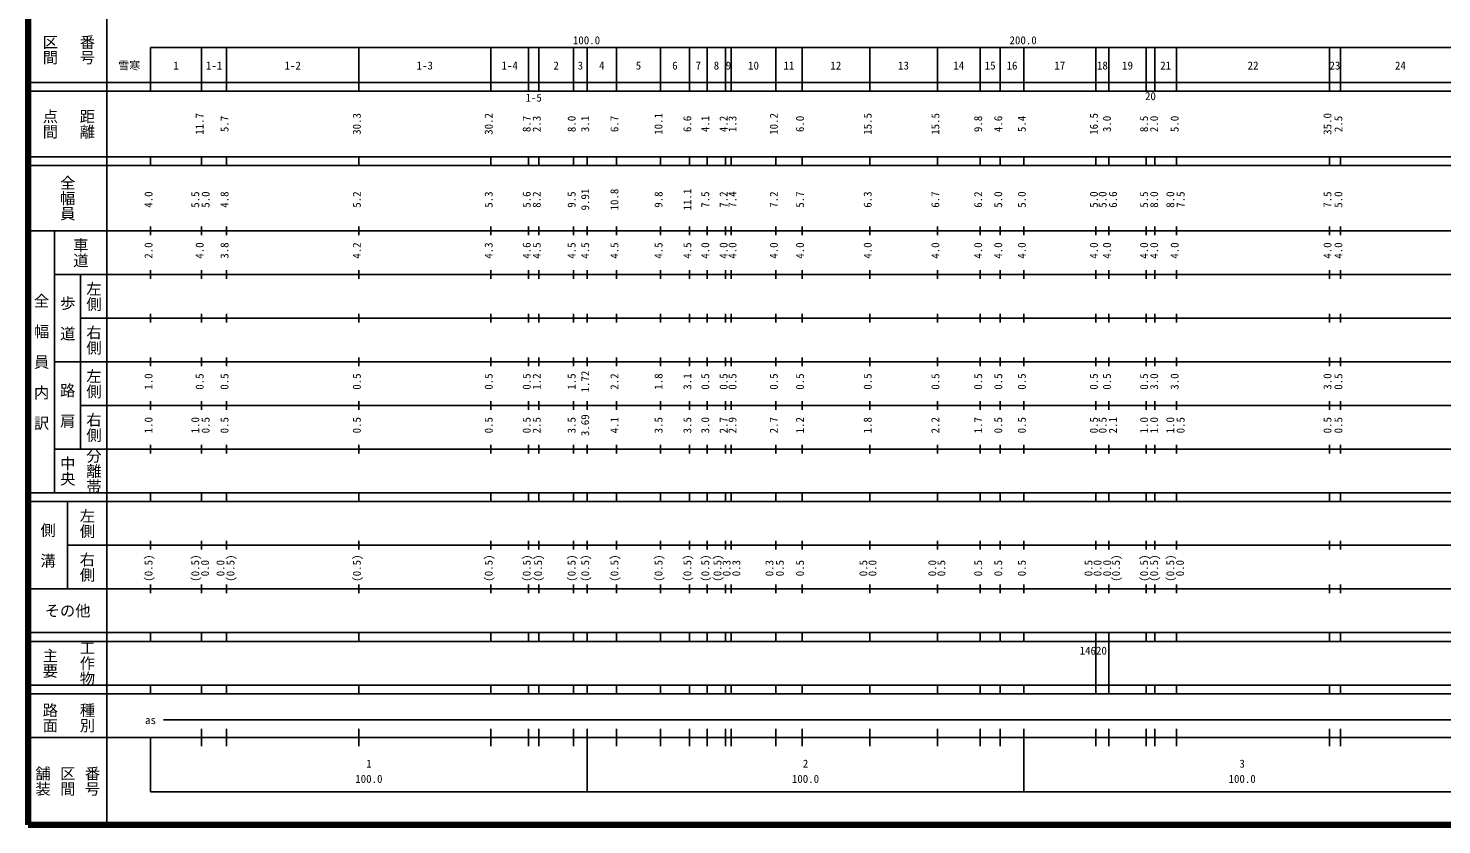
# Model space of a CAD drawing. Units: millimetres on the paper. Extents: x 40 to 680, y 20 to 380.
# Drawn here: x 40 to 363.7, y 20 to 202.4 of the extents above; entities that cross this region are included whole.
import ezdxf
from ezdxf.enums import TextEntityAlignment as Align

# ---------------------------------------------------------------- set-up
doc = ezdxf.new("R2010")
doc.units = ezdxf.units.MM
doc.layers.add('M-TTL', color=2, linetype='Continuous', lineweight=140)
doc.layers.add('M-TTL-BAND', color=7, linetype='Continuous', lineweight=25)
doc.styles.add('@ＭＳ ゴシック', font='')
doc.styles.add('ＭＳ ゴシック', font='')
doc.styles.get('@ＭＳ ゴシック').set_extended_font_data('@MS Gothic')
doc.styles.get('ＭＳ ゴシック').set_extended_font_data('MS Gothic')

msp = doc.modelspace()

# ---------------------------------------------------------------- linework, layer by layer
at = {"layer": 'M-TTL'}
for p, q in [((40, 380), (40, 20)), ((40, 20), (680, 20))]:
    msp.add_line(p, q, dxfattribs=at)
at = {"layer": 'M-TTL-BAND'}
for p, q in [((58, 370), (58, 20)), ((68, 198), (579, 198)), ((68, 198), (68, 188)), ((79.7, 188), (79.7, 198)), ((85.4, 188), (85.4, 198)), ((115.7, 188), (115.7, 198)), ((145.9, 188), (145.9, 198)), ((154.6, 188), (154.6, 198)), ((156.9, 188), (156.9, 198)), ((164.9, 188), (164.9, 198)), ((168, 188), (168, 198)), ((174.7, 188), (174.7, 198)), ((184.8, 188), (184.8, 198)), ((191.4, 188), (191.4, 198)), ((195.5, 188), (195.5, 198)), ((199.7, 188), (199.7, 198)), ((201, 188), (201, 198)), ((211.2, 188), (211.2, 198)), ((217.2, 188), (217.2, 198)), ((232.7, 188), (232.7, 198)), ((248.2, 188), (248.2, 198)), ((258, 188), (258, 198)), ((262.6, 188), (262.6, 198)), ((268, 188), (268, 198)), ((284.5, 188), (284.5, 198)), ((287.5, 188), (287.5, 198)), ((296, 188), (296, 198)), ((298, 188), (298, 198)), ((303, 188), (303, 198)), ((338, 188), (338, 198)), ((340.5, 188), (340.5, 198)), ((40, 190), (579, 190)), ((40, 188), (579, 188)), ((40, 173), (579, 173)), ((68, 171), (68, 173)), ((79.7, 171), (79.7, 173)), ((85.4, 171), (85.4, 173)), ((115.7, 171), (115.7, 173)), ((145.9, 171), (145.9, 173)), ((154.6, 171), (154.6, 173)), ((156.9, 171), (156.9, 173)), ((164.9, 171), (164.9, 173)), ((168, 171), (168, 173)), ((174.7, 171), (174.7, 173)), ((184.8, 171), (184.8, 173)), ((191.4, 171), (191.4, 173)), ((195.5, 171), (195.5, 173)), ((199.7, 171), (199.7, 173)), ((201, 171), (201, 173)), ((211.2, 171), (211.2, 173)), ((217.2, 171), (217.2, 173)), ((232.7, 171), (232.7, 173)), ((248.2, 171), (248.2, 173)), ((258, 171), (258, 173)), ((262.6, 171), (262.6, 173)), ((268, 171), (268, 173)), ((284.5, 171), (284.5, 173)), ((287.5, 171), (287.5, 173)), ((296, 171), (296, 173)), ((298, 171), (298, 173)), ((303, 171), (303, 173)), ((338, 171), (338, 173)), ((340.5, 171), (340.5, 173)), ((40, 171), (579, 171)), ((40, 156), (579, 156)), ((46, 96), (46, 156)), ((68, 155), (68, 157)), ((79.7, 155), (79.7, 157)), ((85.4, 155), (85.4, 157)), ((115.7, 155), (115.7, 157)), ((145.9, 155), (145.9, 157)), ((154.6, 155), (154.6, 157)), ((156.9, 155), (156.9, 157)), ((164.9, 155), (164.9, 157)), ((168, 155), (168, 157)), ((174.7, 155), (174.7, 157)), ((184.8, 155), (184.8, 157)), ((191.4, 155), (191.4, 157)), ((195.5, 155), (195.5, 157)), ((199.7, 155), (199.7, 157)), ((201, 155), (201, 157)), ((211.2, 155), (211.2, 157)), ((217.2, 155), (217.2, 157)), ((232.7, 155), (232.7, 157)), ((248.2, 155), (248.2, 157)), ((258, 155), (258, 157)), ((262.6, 155), (262.6, 157)), ((268, 155), (268, 157)), ((284.5, 155), (284.5, 157)), ((287.5, 155), (287.5, 157)), ((296, 155), (296, 157)), ((298, 155), (298, 157)), ((303, 155), (303, 157)), ((338, 155), (338, 157)), ((340.5, 155), (340.5, 157)), ((46, 146), (579, 146)), ((52, 146), (52, 106)), ((68, 145), (68, 147)), ((79.7, 145), (79.7, 147)), ((85.4, 145), (85.4, 147)), ((115.7, 145), (115.7, 147)), ((145.9, 145), (145.9, 147)), ((154.6, 145), (154.6, 147)), ((156.9, 145), (156.9, 147)), ((164.9, 145), (164.9, 147)), ((168, 145), (168, 147)), ((174.7, 145), (174.7, 147)), ((184.8, 145), (184.8, 147)), ((191.4, 145), (191.4, 147)), ((195.5, 145), (195.5, 147)), ((199.7, 145), (199.7, 147)), ((201, 145), (201, 147)), ((211.2, 145), (211.2, 147)), ((217.2, 145), (217.2, 147)), ((232.7, 145), (232.7, 147)), ((248.2, 145), (248.2, 147)), ((258, 145), (258, 147)), ((262.6, 145), (262.6, 147)), ((268, 145), (268, 147)), ((284.5, 145), (284.5, 147)), ((287.5, 145), (287.5, 147)), ((296, 145), (296, 147)), ((298, 145), (298, 147)), ((303, 145), (303, 147)), ((338, 145), (338, 147)), ((340.5, 145), (340.5, 147)), ((52, 136), (579, 136)), ((68, 135), (68, 137)), ((79.7, 135), (79.7, 137)), ((85.4, 135), (85.4, 137)), ((115.7, 135), (115.7, 137)), ((145.9, 135), (145.9, 137)), ((154.6, 135), (154.6, 137)), ((156.9, 135), (156.9, 137)), ((164.9, 135), (164.9, 137)), ((168, 135), (168, 137)), ((174.7, 135), (174.7, 137)), ((184.8, 135), (184.8, 137)), ((191.4, 135), (191.4, 137)), ((195.5, 135), (195.5, 137)), ((199.7, 135), (199.7, 137)), ((201, 135), (201, 137)), ((211.2, 135), (211.2, 137)), ((217.2, 135), (217.2, 137)), ((232.7, 135), (232.7, 137)), ((248.2, 135), (248.2, 137)), ((258, 135), (258, 137)), ((262.6, 135), (262.6, 137)), ((268, 135), (268, 137)), ((284.5, 135), (284.5, 137)), ((287.5, 135), (287.5, 137)), ((296, 135), (296, 137)), ((298, 135), (298, 137)), ((303, 135), (303, 137)), ((338, 135), (338, 137)), ((340.5, 135), (340.5, 137)), ((68, 125), (68, 127)), ((79.7, 125), (79.7, 127)), ((85.4, 125), (85.4, 127)), ((115.7, 125), (115.7, 127)), ((145.9, 125), (145.9, 127)), ((154.6, 125), (154.6, 127)), ((156.9, 125), (156.9, 127)), ((164.9, 125), (164.9, 127)), ((168, 125), (168, 127)), ((174.7, 125), (174.7, 127)), ((184.8, 125), (184.8, 127)), ((191.4, 125), (191.4, 127)), ((195.5, 125), (195.5, 127)), ((199.7, 125), (199.7, 127)), ((201, 125), (201, 127)), ((211.2, 125), (211.2, 127)), ((217.2, 125), (217.2, 127)), ((232.7, 125), (232.7, 127)), ((248.2, 125), (248.2, 127)), ((258, 125), (258, 127)), ((262.6, 125), (262.6, 127)), ((268, 125), (268, 127)), ((284.5, 125), (284.5, 127)), ((287.5, 125), (287.5, 127)), ((296, 125), (296, 127)), ((298, 125), (298, 127)), ((303, 125), (303, 127)), ((338, 125), (338, 127)), ((340.5, 125), (340.5, 127)), ((46, 126), (579, 126)), ((68, 115), (68, 117)), ((79.7, 115), (79.7, 117)), ((85.4, 115), (85.4, 117)), ((115.7, 115), (115.7, 117)), ((145.9, 115), (145.9, 117)), ((154.6, 115), (154.6, 117)), ((156.9, 115), (156.9, 117)), ((164.9, 115), (164.9, 117)), ((168, 115), (168, 117)), ((174.7, 115), (174.7, 117)), ((184.8, 115), (184.8, 117)), ((191.4, 115), (191.4, 117)), ((195.5, 115), (195.5, 117)), ((199.7, 115), (199.7, 117)), ((201, 115), (201, 117)), ((211.2, 115), (211.2, 117)), ((217.2, 115), (217.2, 117)), ((232.7, 115), (232.7, 117)), ((248.2, 115), (248.2, 117)), ((258, 115), (258, 117)), ((262.6, 115), (262.6, 117)), ((268, 115), (268, 117)), ((284.5, 115), (284.5, 117)), ((287.5, 115), (287.5, 117)), ((296, 115), (296, 117)), ((298, 115), (298, 117)), ((303, 115), (303, 117)), ((338, 115), (338, 117)), ((340.5, 115), (340.5, 117)), ((52, 116), (579, 116)), ((68, 105), (68, 107)), ((79.7, 105), (79.7, 107)), ((85.4, 105), (85.4, 107)), ((115.7, 105), (115.7, 107)), ((145.9, 105), (145.9, 107)), ((154.6, 105), (154.6, 107)), ((156.9, 105), (156.9, 107)), ((164.9, 105), (164.9, 107)), ((168, 105), (168, 107)), ((174.7, 105), (174.7, 107)), ((184.8, 105), (184.8, 107)), ((191.4, 105), (191.4, 107)), ((195.5, 105), (195.5, 107)), ((199.7, 105), (199.7, 107)), ((201, 105), (201, 107)), ((211.2, 105), (211.2, 107)), ((217.2, 105), (217.2, 107)), ((232.7, 105), (232.7, 107)), ((248.2, 105), (248.2, 107)), ((258, 105), (258, 107)), ((262.6, 105), (262.6, 107)), ((268, 105), (268, 107)), ((284.5, 105), (284.5, 107)), ((287.5, 105), (287.5, 107)), ((296, 105), (296, 107)), ((298, 105), (298, 107)), ((303, 105), (303, 107)), ((338, 105), (338, 107)), ((340.5, 105), (340.5, 107)), ((46, 106), (579, 106)), ((40, 96), (579, 96)), ((40, 94), (579, 94)), ((49, 94), (49, 74)), ((68, 94), (68, 96)), ((79.7, 94), (79.7, 96)), ((85.4, 94), (85.4, 96)), ((115.7, 94), (115.7, 96)), ((145.9, 94), (145.9, 96)), ((154.6, 94), (154.6, 96)), ((156.9, 94), (156.9, 96)), ((164.9, 94), (164.9, 96)), ((168, 94), (168, 96)), ((174.7, 94), (174.7, 96)), ((184.8, 94), (184.8, 96)), ((191.4, 94), (191.4, 96)), ((195.5, 94), (195.5, 96)), ((199.7, 94), (199.7, 96)), ((201, 94), (201, 96)), ((211.2, 94), (211.2, 96)), ((217.2, 94), (217.2, 96)), ((232.7, 94), (232.7, 96)), ((248.2, 94), (248.2, 96)), ((258, 94), (258, 96)), ((262.6, 94), (262.6, 96)), ((268, 94), (268, 96)), ((284.5, 94), (284.5, 96)), ((287.5, 94), (287.5, 96)), ((296, 94), (296, 96)), ((298, 94), (298, 96)), ((303, 94), (303, 96)), ((338, 94), (338, 96)), ((340.5, 94), (340.5, 96)), ((68, 83), (68, 85)), ((79.7, 83), (79.7, 85)), ((85.4, 83), (85.4, 85)), ((115.7, 83), (115.7, 85)), ((145.9, 83), (145.9, 85)), ((154.6, 83), (154.6, 85)), ((156.9, 83), (156.9, 85)), ((164.9, 83), (164.9, 85)), ((168, 83), (168, 85)), ((174.7, 83), (174.7, 85)), ((184.8, 83), (184.8, 85)), ((191.4, 83), (191.4, 85)), ((195.5, 83), (195.5, 85)), ((199.7, 83), (199.7, 85)), ((201, 83), (201, 85)), ((211.2, 83), (211.2, 85)), ((217.2, 83), (217.2, 85)), ((232.7, 83), (232.7, 85)), ((248.2, 83), (248.2, 85)), ((258, 83), (258, 85)), ((262.6, 83), (262.6, 85)), ((268, 83), (268, 85)), ((284.5, 83), (284.5, 85)), ((287.5, 83), (287.5, 85)), ((296, 83), (296, 85)), ((298, 83), (298, 85)), ((303, 83), (303, 85)), ((338, 83), (338, 85)), ((340.5, 83), (340.5, 85)), ((49, 84), (579, 84)), ((68, 73), (68, 75)), ((79.7, 73), (79.7, 75)), ((85.4, 73), (85.4, 75)), ((115.7, 73), (115.7, 75)), ((145.9, 73), (145.9, 75)), ((154.6, 73), (154.6, 75)), ((156.9, 73), (156.9, 75)), ((164.9, 73), (164.9, 75)), ((168, 73), (168, 75)), ((174.7, 73), (174.7, 75)), ((184.8, 73), (184.8, 75)), ((191.4, 73), (191.4, 75)), ((195.5, 73), (195.5, 75)), ((199.7, 73), (199.7, 75)), ((201, 73), (201, 75)), ((211.2, 73), (211.2, 75)), ((217.2, 73), (217.2, 75)), ((232.7, 73), (232.7, 75)), ((248.2, 73), (248.2, 75)), ((258, 73), (258, 75)), ((262.6, 73), (262.6, 75)), ((268, 73), (268, 75)), ((284.5, 73), (284.5, 75)), ((287.5, 73), (287.5, 75)), ((296, 73), (296, 75)), ((298, 73), (298, 75)), ((303, 73), (303, 75)), ((338, 73), (338, 75)), ((340.5, 73), (340.5, 75)), ((40, 74), (579, 74)), ((40, 64), (579, 64)), ((40, 62), (579, 62)), ((68, 62), (68, 64)), ((79.7, 62), (79.7, 64)), ((85.4, 62), (85.4, 64)), ((115.7, 62), (115.7, 64)), ((145.9, 62), (145.9, 64)), ((154.6, 62), (154.6, 64)), ((156.9, 62), (156.9, 64)), ((164.9, 62), (164.9, 64)), ((168, 62), (168, 64)), ((174.7, 62), (174.7, 64)), ((184.8, 62), (184.8, 64)), ((191.4, 62), (191.4, 64)), ((195.5, 62), (195.5, 64)), ((199.7, 62), (199.7, 64)), ((201, 62), (201, 64)), ((211.2, 62), (211.2, 64)), ((217.2, 62), (217.2, 64)), ((232.7, 62), (232.7, 64)), ((248.2, 62), (248.2, 64)), ((258, 62), (258, 64)), ((262.6, 62), (262.6, 64)), ((268, 62), (268, 64)), ((284.5, 62), (284.5, 64)), ((284.5, 52), (284.5, 62)), ((287.5, 62), (287.5, 64)), ((287.5, 52), (287.5, 62)), ((296, 62), (296, 64)), ((298, 62), (298, 64)), ((303, 62), (303, 64)), ((338, 62), (338, 64)), ((340.5, 62), (340.5, 64)), ((40, 52), (579, 52)), ((68, 50), (68, 52)), ((79.7, 50), (79.7, 52)), ((85.4, 50), (85.4, 52)), ((115.7, 50), (115.7, 52)), ((145.9, 50), (145.9, 52)), ((154.6, 50), (154.6, 52)), ((156.9, 50), (156.9, 52)), ((164.9, 50), (164.9, 52)), ((168, 50), (168, 52)), ((174.7, 50), (174.7, 52)), ((184.8, 50), (184.8, 52)), ((191.4, 50), (191.4, 52)), ((195.5, 50), (195.5, 52)), ((199.7, 50), (199.7, 52)), ((201, 50), (201, 52)), ((211.2, 50), (211.2, 52)), ((217.2, 50), (217.2, 52)), ((232.7, 50), (232.7, 52)), ((248.2, 50), (248.2, 52)), ((258, 50), (258, 52)), ((262.6, 50), (262.6, 52)), ((268, 50), (268, 52)), ((284.5, 50), (284.5, 52)), ((287.5, 50), (287.5, 52)), ((296, 50), (296, 52)), ((298, 50), (298, 52)), ((303, 50), (303, 52)), ((338, 50), (338, 52)), ((340.5, 50), (340.5, 52)), ((40, 50), (579, 50)), ((71, 44), (563.3, 44)), ((40, 40), (579, 40)), ((68, 40), (68, 27.5)), ((79.7, 38), (79.7, 42)), ((85.4, 38), (85.4, 42)), ((115.7, 38), (115.7, 42)), ((145.9, 38), (145.9, 42)), ((154.6, 38), (154.6, 42)), ((156.9, 38), (156.9, 42)), ((164.9, 38), (164.9, 42)), ((168, 27.5), (168, 42)), ((174.7, 38), (174.7, 42)), ((184.8, 38), (184.8, 42)), ((191.4, 38), (191.4, 42)), ((195.5, 38), (195.5, 42)), ((199.7, 38), (199.7, 42)), ((201, 38), (201, 42)), ((211.2, 38), (211.2, 42)), ((217.2, 38), (217.2, 42)), ((232.7, 38), (232.7, 42)), ((248.2, 38), (248.2, 42)), ((258, 38), (258, 42)), ((262.6, 38), (262.6, 42)), ((268, 27.5), (268, 42)), ((284.5, 38), (284.5, 42)), ((287.5, 38), (287.5, 42)), ((296, 38), (296, 42)), ((298, 38), (298, 42)), ((303, 38), (303, 42)), ((338, 38), (338, 42)), ((340.5, 38), (340.5, 42)), ((68, 27.5), (579, 27.5))]:
    msp.add_line(p, q, dxfattribs=at)

# ---------------------------------------------------------------- texts
at = {"layer": 'M-TTL-BAND', "style": '@ＭＳ ゴシック'}
for s, p in [('番号', (53.5, 197.5)), ('区間', (45, 197.5)), ('点間', (45, 180.5)), ('距離', (53.5, 180.5)), ('全幅員', (49, 163.5)), ('車道', (52, 151)), ('左側', (55, 141)), ('全\u3000幅\u3000員\u3000内\u3000訳', (43, 126)), ('歩\u3000道', (49, 136)), ('右側', (55, 131)), ('左側', (55, 121)), ('路\u3000肩', (49, 116)), ('右側', (55, 111)), ('中央', (49, 101)), ('分離帯', (55, 101)), ('左側', (53.5, 89)), ('側\u3000溝', (44.5, 84)), ('右側', (53.5, 79)), ('工作物', (53.5, 57)), ('主要', (45, 57)), ('路面', (45, 44.5)), ('種別', (53.5, 44.5)), ('舗装', (43.333, 30)), ('区間', (49, 30)), ('番号', (54.667, 30))]:
    msp.add_text(s, height=2.566, rotation=270, dxfattribs=at).set_placement(p, align=Align.MIDDLE_CENTER)
at = {"layer": 'M-TTL-BAND', "style": 'ＭＳ ゴシック'}
for s, p in [('100.0', (167.844, 198.195)), ('200.0', (267.844, 198.195)), ('雪寒', (63.122, 192.405)), ('1', (73.85, 192.405)), ('1-1', (82.55, 192.405)), ('1-2', (100.55, 192.405)), ('1-3', (130.8, 192.405)), ('1-4', (150.25, 192.405)), ('2', (160.9, 192.405)), ('3', (166.45, 192.405)), ('4', (171.35, 192.405)), ('5', (179.75, 192.405)), ('6', (188.1, 192.405)), ('7', (193.45, 192.405)), ('8', (197.6, 192.405)), ('9', (200.35, 192.405)), ('10', (206.1, 192.405)), ('11', (214.2, 192.405)), ('12', (224.95, 192.405)), ('13', (240.45, 192.405)), ('14', (253.1, 192.405)), ('15', (260.3, 192.405)), ('16', (265.3, 192.405)), ('17', (276.25, 192.405)), ('18', (286, 192.405)), ('19', (291.75, 192.405)), ('21', (300.5, 192.405)), ('22', (320.5, 192.405)), ('23', (339.25, 192.405)), ('24', (354.25, 192.405)), ('20', (297, 185.395)), ('1-5', (155.75, 185.04)), ('as', (68, 42.5)), ('1', (118, 32.523)), ('2', (218, 32.523)), ('3', (318, 32.523)), ('100.0', (118, 29.033)), ('100.0', (218, 29.033)), ('100.0', (318, 29.033))]:
    msp.add_text(s, height=1.833, dxfattribs=at).set_placement(p, align=Align.BOTTOM_CENTER)
for s, p in [('11.7', (80.7, 180.5)), ('5.7', (86.4, 180.5)), ('30.3', (116.7, 180.5)), ('30.2', (146.9, 180.5)), ('8.7', (155.6, 180.5)), ('2.3', (157.9, 180.5)), ('8.0', (165.9, 180.5)), ('3.1', (169, 180.5)), ('6.7', (175.7, 180.5)), ('10.1', (185.8, 180.5)), ('6.6', (192.4, 180.5)), ('4.1', (196.5, 180.5)), ('4.2', (200.7, 180.5)), ('1.3', (202.731, 180.5)), ('10.2', (212.2, 180.5)), ('6.0', (218.2, 180.5)), ('15.5', (233.7, 180.5)), ('15.5', (249.2, 180.5)), ('9.8', (259, 180.5)), ('4.6', (263.6, 180.5)), ('5.4', (269, 180.5)), ('16.5', (285.5, 180.5)), ('3.0', (288.5, 180.5)), ('8.5', (297, 180.5)), ('2.0', (299.297, 180.5)), ('5.0', (304, 180.5)), ('35.0', (339, 180.5)), ('2.5', (341.5, 180.5)), ('9.91', (169, 163.174)), ('10.8', (175.7, 163.174)), ('11.1', (192.4, 163.174)), ('4.0', (69, 163.174)), ('5.5', (79.7, 163.174)), ('5.0', (82.07, 163.174)), ('4.8', (86.4, 163.174)), ('5.2', (116.7, 163.174)), ('5.3', (146.9, 163.174)), ('5.6', (155.6, 163.174)), ('8.2', (157.9, 163.174)), ('9.5', (165.9, 163.174)), ('9.8', (185.8, 163.174)), ('7.5', (196.5, 163.174)), ('7.2', (200.7, 163.174)), ('7.4', (202.731, 163.174)), ('7.2', (212.2, 163.174)), ('5.7', (218.2, 163.174)), ('6.3', (233.7, 163.174)), ('6.7', (249.2, 163.174)), ('6.2', (259, 163.174)), ('5.0', (263.6, 163.174)), ('5.0', (269, 163.174)), ('5.0', (285.5, 163.174)), ('5.0', (287.5, 163.174)), ('6.6', (289.87, 163.174)), ('5.5', (297, 163.174)), ('8.0', (299.297, 163.174)), ('8.0', (303, 163.174)), ('7.5', (305.37, 163.174)), ('7.5', (339, 163.174)), ('5.0', (341.5, 163.174)), ('2.0', (69, 151.5)), ('4.0', (80.7, 151.5)), ('3.8', (86.4, 151.5)), ('4.2', (116.7, 151.5)), ('4.3', (146.9, 151.5)), ('4.6', (155.6, 151.5)), ('4.5', (157.9, 151.5)), ('4.5', (165.9, 151.5)), ('4.5', (169, 151.5)), ('4.5', (175.7, 151.5)), ('4.5', (185.8, 151.5)), ('4.5', (192.4, 151.5)), ('4.0', (196.5, 151.5)), ('4.0', (200.7, 151.5)), ('4.0', (202.731, 151.5)), ('4.0', (212.2, 151.5)), ('4.0', (218.2, 151.5)), ('4.0', (233.7, 151.5)), ('4.0', (249.2, 151.5)), ('4.0', (259, 151.5)), ('4.0', (263.6, 151.5)), ('4.0', (269, 151.5)), ('4.0', (285.5, 151.5)), ('4.0', (288.5, 151.5)), ('4.0', (297, 151.5)), ('4.0', (299.297, 151.5)), ('4.0', (304, 151.5)), ('4.0', (339, 151.5)), ('4.0', (341.5, 151.5)), ('1.0', (69, 121.5)), ('0.5', (80.7, 121.5)), ('0.5', (86.4, 121.5)), ('0.5', (116.7, 121.5)), ('0.5', (146.9, 121.5)), ('0.5', (155.6, 121.5)), ('1.2', (157.9, 121.5)), ('1.5', (165.9, 121.5)), ('1.72', (169, 121.5)), ('2.2', (175.7, 121.5)), ('1.8', (185.8, 121.5)), ('3.1', (192.4, 121.5)), ('0.5', (196.5, 121.5)), ('0.5', (200.7, 121.5)), ('0.5', (202.731, 121.5)), ('0.5', (212.2, 121.5)), ('0.5', (218.2, 121.5)), ('0.5', (233.7, 121.5)), ('0.5', (249.2, 121.5)), ('0.5', (259, 121.5)), ('0.5', (263.6, 121.5)), ('0.5', (269, 121.5)), ('0.5', (285.5, 121.5)), ('0.5', (288.5, 121.5)), ('0.5', (297, 121.5)), ('3.0', (299.297, 121.5)), ('3.0', (304, 121.5)), ('3.0', (339, 121.5)), ('0.5', (341.5, 121.5)), ('3.69', (169, 111.5)), ('1.0', (69, 111.5)), ('1.0', (79.7, 111.5)), ('0.5', (82.07, 111.5)), ('0.5', (86.4, 111.5)), ('0.5', (116.7, 111.5)), ('0.5', (146.9, 111.5)), ('0.5', (155.6, 111.5)), ('2.5', (157.9, 111.5)), ('3.5', (165.9, 111.5)), ('4.1', (175.7, 111.5)), ('3.5', (185.8, 111.5)), ('3.5', (192.4, 111.5)), ('3.0', (196.5, 111.5)), ('2.7', (200.7, 111.5)), ('2.9', (202.731, 111.5)), ('2.7', (212.2, 111.5)), ('1.2', (218.2, 111.5)), ('1.8', (233.7, 111.5)), ('2.2', (249.2, 111.5)), ('1.7', (259, 111.5)), ('0.5', (263.6, 111.5)), ('0.5', (269, 111.5)), ('0.5', (285.5, 111.5)), ('0.5', (287.5, 111.5)), ('2.1', (289.87, 111.5)), ('1.0', (297, 111.5)), ('1.0', (299.297, 111.5)), ('1.0', (303, 111.5)), ('0.5', (305.37, 111.5)), ('0.5', (339, 111.5)), ('0.5', (341.5, 111.5)), ('(0.5)', (69, 78.764)), ('(0.5)', (79.7, 78.764)), ('(0.5)', (87.77, 78.764)), ('(0.5)', (116.7, 78.764)), ('(0.5)', (146.9, 78.764)), ('(0.5)', (155.6, 78.764)), ('(0.5)', (158.212, 78.764)), ('(0.5)', (165.9, 78.764)), ('(0.5)', (169, 78.764)), ('(0.5)', (175.7, 78.764)), ('(0.5)', (185.8, 78.764)), ('(0.5)', (192.4, 78.764)), ('(0.5)', (196.5, 78.764)), ('(0.5)', (199.289, 78.764)), ('(0.5)', (290.565, 78.764)), ('(0.5)', (297, 78.764)), ('(0.5)', (299.297, 78.764)), ('(0.5)', (303, 78.764)), ('0.0', (81.937, 78.764)), ('0.0', (85.472, 78.764)), ('0.3', (201.384, 78.764)), ('0.3', (203.601, 78.764)), ('0.3', (211.2, 78.764)), ('0.5', (213.57, 78.764)), ('0.5', (218.2, 78.764)), ('0.5', (232.7, 78.764)), ('0.0', (234.795, 78.764)), ('0.0', (248.484, 78.764)), ('0.5', (250.57, 78.764)), ('0.5', (259, 78.764)), ('0.5', (263.6, 78.764)), ('0.5', (269, 78.764)), ('0.5', (284.262, 78.764)), ('0.0', (286.335, 78.764)), ('0.0', (288.539, 78.764)), ('0.0', (305.223, 78.764))]:
    msp.add_text(s, height=1.833, rotation=90, dxfattribs=at).set_placement(p, align=Align.BOTTOM_CENTER)
msp.add_text('その他', height=2.566, dxfattribs=at).set_placement((49, 69), align=Align.MIDDLE_CENTER)
msp.add_text('14620', height=1.833, dxfattribs=at).set_placement((280.786, 58.405), align=Align.BOTTOM_LEFT)

doc.saveas('drawing.dxf')
